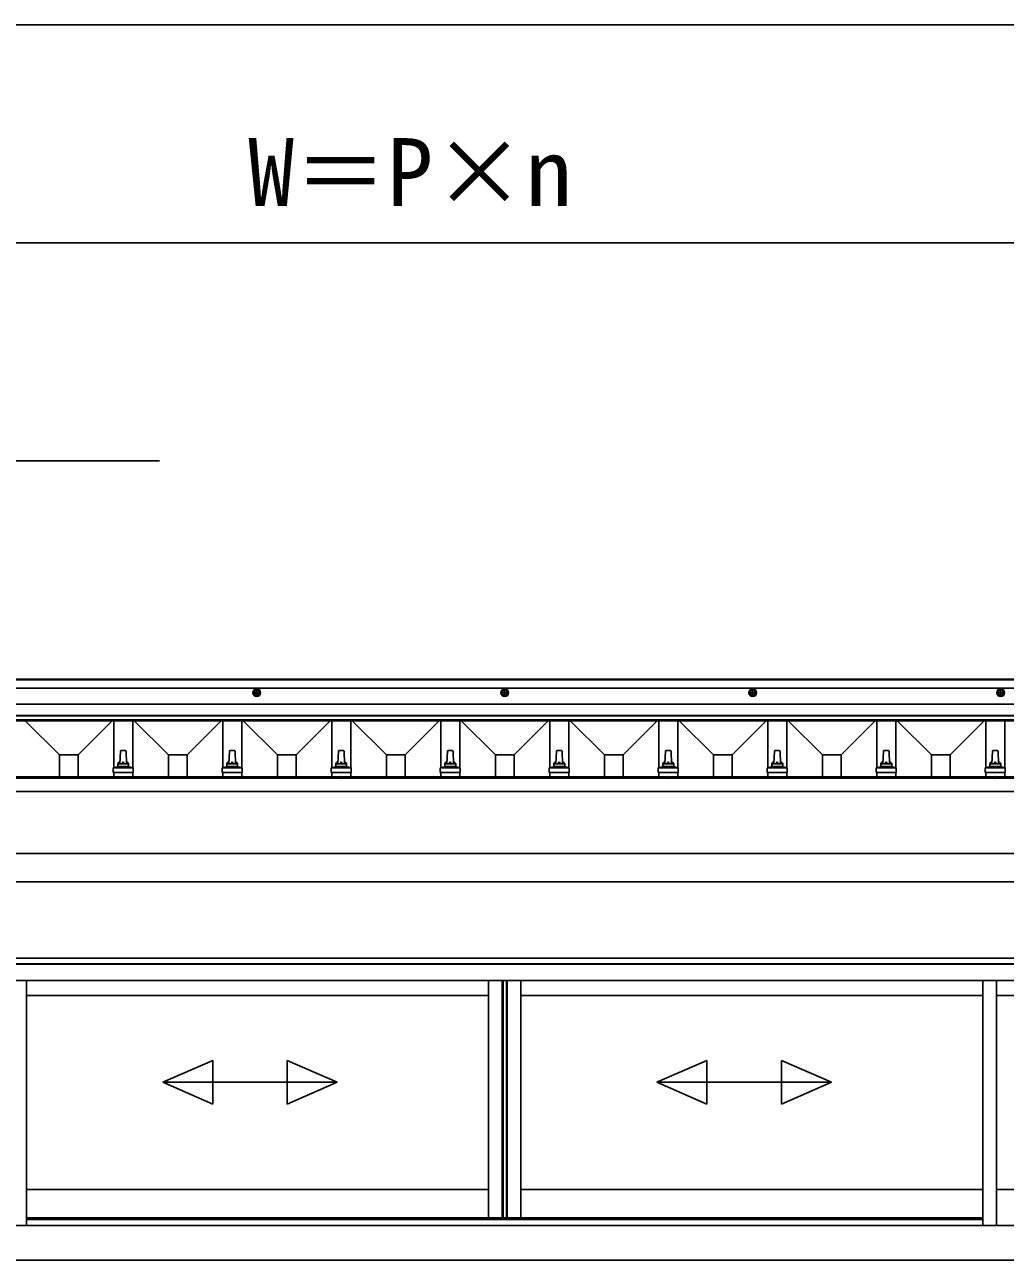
# Model space of a CAD drawing. Units: millimetres, scale not verified. Extents: x -8750 to 8750, y -13002 to 12947.
# Drawn here: x -881 to 918, y 4431 to 6697 of the extents above; entities that cross this region are included whole.
import ezdxf
from ezdxf.enums import TextEntityAlignment as Align

# ---------------------------------------------------------------- set-up
doc = ezdxf.new("R2010")
doc.units = ezdxf.units.MM
doc.header["$LTSCALE"] = 70
doc.layers.add('0-4_YKK_A1', color=4, linetype='Continuous')
doc.layers.add('0-5_YKK_D', color=6, linetype='Continuous')
doc.styles.add('ＭＳ ゴシック', font='')
doc.styles.get('ＭＳ ゴシック').set_extended_font_data('MS Gothic')

msp = doc.modelspace()

# ---------------------------------------------------------------- linework, layer by layer
at = {"layer": '0-4_YKK_A1'}
for p, q in [((2155, 5497), (-2155, 5497)), ((2155, 5496.29), (-2155, 5496.29)), ((2155, 5495.28), (-2155, 5495.28)), ((2155, 5480), (-2155, 5480)), ((-455, 5477.75), (-460, 5474.86)), ((-460, 5474.86), (-460, 5469.14)), ((-455, 5466.25), (-460, 5469.14)), ((-458.15, 5472.5), (-456.5, 5472.5)), ((-458.15, 5472.5), (-458.15, 5471.5)), ((-458.15, 5471.5), (-456.5, 5471.5)), ((-455.5, 5475.15), (-455.5, 5473.5)), ((-454.5, 5475.15), (-455.5, 5475.15)), ((-455.5, 5470.5), (-455.5, 5468.85)), ((-455.5, 5468.85), (-454.5, 5468.85)), ((-455, 5477.75), (-450, 5474.86)), ((-455, 5466.25), (-450, 5469.14)), ((-454.5, 5475.15), (-454.5, 5473.5)), ((-454.5, 5470.5), (-454.5, 5468.85)), ((-453.5, 5472.5), (-451.85, 5472.5)), ((-453.5, 5471.5), (-451.85, 5471.5)), ((-451.85, 5471.5), (-451.85, 5472.5)), ((-450, 5469.14), (-450, 5474.86)), ((0, 5477.75), (-5, 5474.86)), ((-5, 5474.86), (-5, 5469.14)), ((0, 5466.25), (-5, 5469.14)), ((-3.15, 5472.5), (-1.5, 5472.5)), ((-3.15, 5472.5), (-3.15, 5471.5)), ((-3.15, 5471.5), (-1.5, 5471.5)), ((-0.5, 5475.15), (-0.5, 5473.5)), ((0.5, 5475.15), (-0.5, 5475.15)), ((-0.5, 5470.5), (-0.5, 5468.85)), ((-0.5, 5468.85), (0.5, 5468.85)), ((0, 5477.75), (5, 5474.86)), ((0, 5466.25), (5, 5469.14)), ((0.5, 5475.15), (0.5, 5473.5)), ((0.5, 5470.5), (0.5, 5468.85)), ((1.5, 5472.5), (3.15, 5472.5)), ((1.5, 5471.5), (3.15, 5471.5)), ((3.15, 5471.5), (3.15, 5472.5)), ((5, 5469.14), (5, 5474.86)), ((455, 5477.75), (450, 5474.86)), ((450, 5474.86), (450, 5469.14)), ((455, 5466.25), (450, 5469.14)), ((451.85, 5472.5), (453.5, 5472.5)), ((451.85, 5472.5), (451.85, 5471.5)), ((451.85, 5471.5), (453.5, 5471.5)), ((454.5, 5475.15), (454.5, 5473.5)), ((455.5, 5475.15), (454.5, 5475.15)), ((454.5, 5470.5), (454.5, 5468.85)), ((454.5, 5468.85), (455.5, 5468.85)), ((455, 5477.75), (460, 5474.86)), ((455, 5466.25), (460, 5469.14)), ((455.5, 5475.15), (455.5, 5473.5)), ((455.5, 5470.5), (455.5, 5468.85)), ((456.5, 5472.5), (458.15, 5472.5)), ((456.5, 5471.5), (458.15, 5471.5)), ((458.15, 5471.5), (458.15, 5472.5)), ((460, 5469.14), (460, 5474.86)), ((910, 5477.75), (905, 5474.86)), ((905, 5474.86), (905, 5469.14)), ((910, 5466.25), (905, 5469.14)), ((906.85, 5472.5), (908.5, 5472.5)), ((906.85, 5472.5), (906.85, 5471.5)), ((906.85, 5471.5), (908.5, 5471.5)), ((909.5, 5475.15), (909.5, 5473.5)), ((910.5, 5475.15), (909.5, 5475.15)), ((909.5, 5470.5), (909.5, 5468.85)), ((909.5, 5468.85), (910.5, 5468.85)), ((910, 5477.75), (915, 5474.86)), ((910, 5466.25), (915, 5469.14)), ((910.5, 5475.15), (910.5, 5473.5)), ((910.5, 5470.5), (910.5, 5468.85)), ((911.5, 5472.5), (913.15, 5472.5)), ((911.5, 5471.5), (913.15, 5471.5)), ((913.15, 5471.5), (913.15, 5472.5)), ((915, 5469.14), (915, 5474.86)), ((2155, 5451.02), (-2155, 5451.02)), ((2155, 5430.26), (-2155, 5430.26)), ((2155, 5429.26), (-2155, 5429.26)), ((2155, 5421.95), (-2155, 5421.95)), ((2155, 5420.45), (-2155, 5420.45)), ((-817.1, 5357.81), (-879.74, 5420.45)), ((-782.9, 5357.81), (-720.26, 5420.45)), ((-717.5, 5334.57), (-717.5, 5420.45)), ((-682.5, 5334.57), (-682.5, 5420.45)), ((-617.1, 5357.81), (-679.74, 5420.45)), ((-582.9, 5357.81), (-520.26, 5420.45)), ((-517.5, 5334.57), (-517.5, 5420.45)), ((-482.5, 5334.57), (-482.5, 5420.45)), ((-417.1, 5357.81), (-479.74, 5420.45)), ((-382.9, 5357.81), (-320.26, 5420.45)), ((-317.5, 5334.57), (-317.5, 5420.45)), ((-282.5, 5334.57), (-282.5, 5420.45)), ((-217.1, 5357.81), (-279.74, 5420.45)), ((-182.9, 5357.81), (-120.26, 5420.45)), ((-117.5, 5334.57), (-117.5, 5420.45)), ((-82.5, 5334.57), (-82.5, 5420.45)), ((-17.1, 5357.81), (-79.74, 5420.45)), ((17.1, 5357.81), (79.74, 5420.45)), ((82.5, 5334.57), (82.5, 5420.45)), ((117.5, 5334.57), (117.5, 5420.45)), ((182.9, 5357.81), (120.26, 5420.45)), ((217.1, 5357.81), (279.74, 5420.45)), ((282.5, 5334.57), (282.5, 5420.45)), ((317.5, 5334.57), (317.5, 5420.45)), ((382.9, 5357.81), (320.26, 5420.45)), ((417.1, 5357.81), (479.74, 5420.45)), ((482.5, 5334.57), (482.5, 5420.45)), ((517.5, 5334.57), (517.5, 5420.45)), ((582.9, 5357.81), (520.26, 5420.45)), ((617.1, 5357.81), (679.74, 5420.45)), ((682.5, 5334.57), (682.5, 5420.45)), ((717.5, 5334.57), (717.5, 5420.45)), ((782.9, 5357.81), (720.26, 5420.45)), ((817.1, 5357.81), (879.74, 5420.45)), ((882.5, 5334.57), (882.5, 5420.45)), ((917.5, 5334.57), (917.5, 5420.45)), ((-782.9, 5357.81), (-782.9, 5317.61)), ((-705.27, 5364.92), (-706, 5341.39)), ((-695.73, 5365.89), (-704.27, 5365.89)), ((-694, 5341.39), (-694.73, 5364.92)), ((-582.9, 5357.81), (-582.9, 5317.61)), ((-505.27, 5364.92), (-506, 5341.39)), ((-495.73, 5365.89), (-504.27, 5365.89)), ((-494, 5341.39), (-494.73, 5364.92)), ((-382.9, 5357.81), (-382.9, 5317.61)), ((-305.27, 5364.92), (-306, 5341.39)), ((-305.27, 5364.92), (-306, 5341.39)), ((-295.73, 5365.89), (-304.27, 5365.89)), ((-295.73, 5365.89), (-304.27, 5365.89)), ((-294, 5341.39), (-294.73, 5364.92)), ((-294, 5341.39), (-294.73, 5364.92)), ((-182.9, 5357.81), (-182.9, 5317.61)), ((-105.27, 5364.92), (-106, 5341.39)), ((-95.73, 5365.89), (-104.27, 5365.89)), ((-94, 5341.39), (-94.73, 5364.92)), ((17.1, 5357.81), (17.1, 5317.61)), ((94.73, 5364.92), (94, 5341.39)), ((104.27, 5365.89), (95.73, 5365.89)), ((106, 5341.39), (105.27, 5364.92)), ((217.1, 5357.81), (217.1, 5317.61)), ((294.73, 5364.92), (294, 5341.39)), ((304.27, 5365.89), (295.73, 5365.89)), ((306, 5341.39), (305.27, 5364.92)), ((417.1, 5357.81), (417.1, 5317.61)), ((494.73, 5364.92), (494, 5341.39)), ((504.27, 5365.89), (495.73, 5365.89)), ((506, 5341.39), (505.27, 5364.92)), ((617.1, 5357.81), (617.1, 5317.61)), ((694.73, 5364.92), (694, 5341.39)), ((704.27, 5365.89), (695.73, 5365.89)), ((706, 5341.39), (705.27, 5364.92)), ((817.1, 5357.81), (817.1, 5317.61)), ((894.73, 5364.92), (894, 5341.39)), ((904.27, 5365.89), (895.73, 5365.89)), ((906, 5341.39), (905.27, 5364.92)), ((-718.25, 5325.89), (-718.25, 5333.61)), ((-718.25, 5325.89), (-681.75, 5325.89)), ((-682.13, 5334.39), (-717.87, 5334.39)), ((-717.5, 5317.61), (-717.5, 5325.89)), ((-717.49, 5334.58), (-710.76, 5336.21)), ((-689.62, 5336.39), (-710.38, 5336.39)), ((-710, 5337.18), (-710, 5341.39)), ((-691, 5341.39), (-709, 5341.39)), ((-690, 5337.18), (-690, 5341.39)), ((-682.51, 5334.58), (-689.24, 5336.21)), ((-682.5, 5317.61), (-682.5, 5325.89)), ((-681.75, 5325.89), (-681.75, 5333.61)), ((-518.25, 5325.89), (-518.25, 5333.61)), ((-518.25, 5325.89), (-481.75, 5325.89)), ((-482.13, 5334.39), (-517.87, 5334.39)), ((-517.5, 5317.61), (-517.5, 5325.89)), ((-517.49, 5334.58), (-510.76, 5336.21)), ((-489.62, 5336.39), (-510.38, 5336.39)), ((-510, 5337.18), (-510, 5341.39)), ((-491, 5341.39), (-509, 5341.39)), ((-490, 5337.18), (-490, 5341.39)), ((-482.51, 5334.58), (-489.24, 5336.21)), ((-482.5, 5317.61), (-482.5, 5325.89)), ((-481.75, 5325.89), (-481.75, 5333.61)), ((-318.25, 5325.89), (-318.25, 5333.61)), ((-318.25, 5325.89), (-318.25, 5333.61)), ((-318.25, 5325.89), (-281.75, 5325.89)), ((-318.25, 5325.89), (-281.75, 5325.89)), ((-282.13, 5334.39), (-317.87, 5334.39)), ((-282.13, 5334.39), (-317.87, 5334.39)), ((-317.5, 5317.61), (-317.5, 5325.89)), ((-317.49, 5334.58), (-310.76, 5336.21)), ((-317.49, 5334.58), (-310.76, 5336.21)), ((-289.62, 5336.39), (-310.38, 5336.39)), ((-289.62, 5336.39), (-310.38, 5336.39)), ((-310, 5337.18), (-310, 5341.39)), ((-310, 5337.18), (-310, 5341.39)), ((-291, 5341.39), (-309, 5341.39)), ((-291, 5341.39), (-309, 5341.39)), ((-290, 5337.18), (-290, 5341.39)), ((-290, 5337.18), (-290, 5341.39)), ((-282.51, 5334.58), (-289.24, 5336.21)), ((-282.51, 5334.58), (-289.24, 5336.21)), ((-282.5, 5317.61), (-282.5, 5325.89)), ((-281.75, 5325.89), (-281.75, 5333.61)), ((-281.75, 5325.89), (-281.75, 5333.61)), ((-118.25, 5325.89), (-118.25, 5333.61)), ((-118.25, 5325.89), (-81.75, 5325.89)), ((-82.13, 5334.39), (-117.87, 5334.39)), ((-117.5, 5317.61), (-117.5, 5325.89)), ((-117.49, 5334.58), (-110.76, 5336.21)), ((-89.62, 5336.39), (-110.38, 5336.39)), ((-110, 5337.18), (-110, 5341.39)), ((-91, 5341.39), (-109, 5341.39)), ((-90, 5337.18), (-90, 5341.39)), ((-82.51, 5334.58), (-89.24, 5336.21)), ((-82.5, 5317.61), (-82.5, 5325.89)), ((-81.75, 5325.89), (-81.75, 5333.61)), ((81.75, 5325.89), (81.75, 5333.61)), ((81.75, 5325.89), (118.25, 5325.89)), ((117.87, 5334.39), (82.13, 5334.39)), ((82.5, 5317.61), (82.5, 5325.89)), ((82.51, 5334.58), (89.24, 5336.21)), ((110.38, 5336.39), (89.62, 5336.39)), ((90, 5337.18), (90, 5341.39)), ((109, 5341.39), (91, 5341.39)), ((110, 5337.18), (110, 5341.39)), ((117.49, 5334.58), (110.76, 5336.21)), ((117.5, 5317.61), (117.5, 5325.89)), ((118.25, 5325.89), (118.25, 5333.61)), ((281.75, 5325.89), (281.75, 5333.61)), ((281.75, 5325.89), (318.25, 5325.89)), ((317.87, 5334.39), (282.13, 5334.39)), ((282.5, 5317.61), (282.5, 5325.89)), ((282.51, 5334.58), (289.24, 5336.21)), ((310.38, 5336.39), (289.62, 5336.39)), ((290, 5337.18), (290, 5341.39)), ((309, 5341.39), (291, 5341.39)), ((310, 5337.18), (310, 5341.39)), ((317.49, 5334.58), (310.76, 5336.21)), ((317.5, 5317.61), (317.5, 5325.89)), ((318.25, 5325.89), (318.25, 5333.61)), ((481.75, 5325.89), (481.75, 5333.61)), ((481.75, 5325.89), (518.25, 5325.89)), ((517.87, 5334.39), (482.13, 5334.39)), ((482.5, 5317.61), (482.5, 5325.89)), ((482.51, 5334.58), (489.24, 5336.21)), ((510.38, 5336.39), (489.62, 5336.39)), ((490, 5337.18), (490, 5341.39)), ((509, 5341.39), (491, 5341.39)), ((510, 5337.18), (510, 5341.39)), ((517.49, 5334.58), (510.76, 5336.21)), ((517.5, 5317.61), (517.5, 5325.89)), ((518.25, 5325.89), (518.25, 5333.61)), ((681.75, 5325.89), (681.75, 5333.61)), ((681.75, 5325.89), (718.25, 5325.89)), ((717.87, 5334.39), (682.13, 5334.39)), ((682.5, 5317.61), (682.5, 5325.89)), ((682.51, 5334.58), (689.24, 5336.21)), ((710.38, 5336.39), (689.62, 5336.39)), ((690, 5337.18), (690, 5341.39)), ((709, 5341.39), (691, 5341.39)), ((710, 5337.18), (710, 5341.39)), ((717.49, 5334.58), (710.76, 5336.21)), ((717.5, 5317.61), (717.5, 5325.89)), ((718.25, 5325.89), (718.25, 5333.61)), ((881.75, 5325.89), (881.75, 5333.61)), ((881.75, 5325.89), (918.25, 5325.89)), ((917.87, 5334.39), (882.13, 5334.39)), ((882.5, 5317.61), (882.5, 5325.89)), ((882.51, 5334.58), (889.24, 5336.21)), ((910.38, 5336.39), (889.62, 5336.39)), ((890, 5337.18), (890, 5341.39)), ((909, 5341.39), (891, 5341.39)), ((910, 5337.18), (910, 5341.39)), ((917.49, 5334.58), (910.76, 5336.21)), ((917.5, 5317.61), (917.5, 5325.89)), ((918.25, 5325.89), (918.25, 5333.61)), ((2121, 5314.98), (-2121, 5314.98)), ((-302.12, 5317.62), (-897.88, 5317.62)), ((-303.91, 5315.48), (-303.74, 5316.46)), ((-303.91, 5315.48), (-303.82, 5314.98)), ((-303.82, 5314.98), (-296.18, 5314.98)), ((-302.3, 5317.56), (-301.14, 5315.24)), ((-301.14, 5315.24), (-300, 5314.64)), ((-298.85, 5315.24), (-300, 5314.64)), ((-297.7, 5317.56), (-298.85, 5315.24)), ((297.88, 5317.62), (-297.88, 5317.62)), ((-296.09, 5315.48), (-296.26, 5316.46)), ((296.09, 5315.48), (296.26, 5316.46)), ((296.09, 5315.48), (296.18, 5314.98)), ((296.18, 5314.98), (303.82, 5314.98)), ((297.7, 5317.56), (298.86, 5315.24)), ((298.86, 5315.24), (300, 5314.64)), ((301.15, 5315.24), (300, 5314.64)), ((302.3, 5317.56), (301.15, 5315.24)), ((897.87, 5317.62), (302.12, 5317.62)), ((303.91, 5315.48), (303.74, 5316.46)), ((896.09, 5315.48), (896.26, 5316.46)), ((896.09, 5315.48), (896.18, 5314.98)), ((896.18, 5314.98), (903.82, 5314.98)), ((897.7, 5317.56), (898.86, 5315.25)), ((898.86, 5315.25), (900, 5314.64)), ((901.15, 5315.25), (900, 5314.64)), ((902.3, 5317.56), (901.15, 5315.25)), ((1497.87, 5317.62), (902.13, 5317.62)), ((903.91, 5315.48), (903.74, 5316.46)), ((2121, 5290.49), (-2121, 5290.49)), ((2121, 5177.13), (-2121, 5177.13)), ((2121, 5125.35), (-2121, 5125.35)), ((2100, 4984.9), (-1790.52, 4984.9)), ((1782, 4974.9), (-1782, 4974.9)), ((1776.5, 4973.9), (-1776.5, 4973.9)), ((1776.5, 4943.9), (-1776.5, 4943.9)), ((-877.25, 4494.4), (-877.25, 4943.9)), ((-29.5, 4943.9), (-29.5, 4508.9)), ((-4.5, 4943.9), (-4.5, 4508.9)), ((-3, 4943.9), (-3, 4508.9)), ((3.3, 4943.9), (3.3, 4508.9)), ((4.5, 4943.9), (4.5, 4508.9)), ((29.5, 4943.9), (29.5, 4508.9)), ((877.25, 4943.9), (877.25, 4494.4)), ((902.25, 4943.9), (902.25, 4494.4)), ((-29.5, 4916.9), (-877.25, 4916.9)), ((877.25, 4916.9), (29.5, 4916.9)), ((1750, 4916.9), (902.25, 4916.9)), ((-535.72, 4797.51), (-627.38, 4757.51)), ((-535.72, 4717.51), (-535.72, 4797.51)), ((-399.03, 4797.51), (-307.38, 4757.51)), ((-399.03, 4797.51), (-399.03, 4717.51)), ((371.03, 4797.51), (279.37, 4757.51)), ((371.03, 4717.51), (371.03, 4797.51)), ((507.72, 4797.51), (599.37, 4757.51)), ((507.72, 4797.51), (507.72, 4717.51)), ((-535.72, 4717.51), (-627.38, 4757.51)), ((-307.38, 4757.51), (-627.38, 4757.51)), ((-399.03, 4717.51), (-307.38, 4757.51)), ((371.03, 4717.51), (279.37, 4757.51)), ((599.37, 4757.51), (279.37, 4757.51)), ((507.72, 4717.51), (599.37, 4757.51)), ((-29.5, 4560.9), (-877.25, 4560.9)), ((877.25, 4560.9), (29.5, 4560.9)), ((1750, 4560.9), (902.25, 4560.9)), ((-1736.5, 4494.5), (1736.5, 4494.5)), ((-29.5, 4508.9), (-877.25, 4508.9)), ((-877.25, 4506), (877.25, 4506)), ((-29.5, 4508.9), (29.5, 4508.9)), ((877.25, 4508.9), (29.5, 4508.9)), ((-1776.5, 4431), (1776.5, 4431))]:
    msp.add_line(p, q, dxfattribs=at)
for points in [[(-782.9, 5357.81), (-817.1, 5357.81), (-817.1, 5317.61)], [(-582.9, 5357.81), (-617.1, 5357.81), (-617.1, 5317.61)], [(-382.9, 5357.81), (-417.1, 5357.81), (-417.1, 5317.61)], [(-182.9, 5357.81), (-217.1, 5357.81), (-217.1, 5317.61)], [(17.1, 5357.81), (-17.1, 5357.81), (-17.1, 5317.61)], [(217.1, 5357.81), (182.9, 5357.81), (182.9, 5317.61)], [(417.1, 5357.81), (382.9, 5357.81), (382.9, 5317.61)], [(617.1, 5357.81), (582.9, 5357.81), (582.9, 5317.61)], [(817.1, 5357.81), (782.9, 5357.81), (782.9, 5317.61)], [(-303.91, 5315.48), (-296.09, 5315.48), (-296.18, 5314.98)], [(296.09, 5315.48), (303.91, 5315.48), (303.82, 5314.98)], [(896.09, 5315.48), (903.91, 5315.48), (903.82, 5314.98)]]:
    msp.add_lwpolyline(points, dxfattribs=at)
for centre, radius in [((-455, 5472), 7), ((-455, 5472), 5), ((0, 5472), 7), ((0, 5472), 5), ((455, 5472), 7), ((455, 5472), 5), ((910, 5472), 7), ((910, 5472), 5)]:
    msp.add_circle(centre, radius, dxfattribs=at)
for centre, radius, start, end in [((-456.5, 5473.5), 1, 270, 0), ((-456.5, 5470.5), 1, 0, 90), ((-453.5, 5473.5), 1, 180, 270), ((-453.5, 5470.5), 1, 90, 180), ((-1.5, 5473.5), 1, 270, 0), ((-1.5, 5470.5), 1, 0, 90), ((1.5, 5473.5), 1, 180, 270), ((1.5, 5470.5), 1, 90, 180), ((453.5, 5473.5), 1, 270, 0), ((453.5, 5470.5), 1, 0, 90), ((456.5, 5473.5), 1, 180, 270), ((456.5, 5470.5), 1, 90, 180), ((908.5, 5473.5), 1, 270, 0), ((908.5, 5470.5), 1, 0, 90), ((911.5, 5473.5), 1, 180, 270), ((911.5, 5470.5), 1, 90, 180), ((-704.27, 5364.89), 1, 90, 178.60509), ((-695.73, 5364.89), 1, 1.39491, 90), ((-504.27, 5364.89), 1, 90, 178.60509), ((-495.73, 5364.89), 1, 1.39491, 90), ((-304.27, 5364.89), 1, 90, 178.60509), ((-304.27, 5364.89), 1, 90, 178.60509), ((-295.73, 5364.89), 1, 1.39491, 90), ((-295.73, 5364.89), 1, 1.39491, 90), ((-104.27, 5364.89), 1, 90, 178.60509), ((-95.73, 5364.89), 1, 1.39491, 90), ((95.73, 5364.89), 1, 90, 178.60509), ((104.27, 5364.89), 1, 1.39491, 90), ((295.73, 5364.89), 1, 90, 178.60509), ((304.27, 5364.89), 1, 1.39491, 90), ((495.73, 5364.89), 1, 90, 178.60509), ((504.27, 5364.89), 1, 1.39491, 90), ((695.73, 5364.89), 1, 90, 178.60509), ((704.27, 5364.89), 1, 1.39491, 90), ((895.73, 5364.89), 1, 90, 178.60509), ((904.27, 5364.89), 1, 1.39491, 90), ((-717.25, 5333.61), 1, 103.62699, 180), ((-711, 5337.18), 1, 283.62699, 0), ((-705.91, 5340.76), 4.13, 90, 171.17633), ((-709, 5340.39), 1, 90, 180), ((-696.67, 5341.39), 4.83, 133.60282, 180), ((-703.33, 5341.39), 4.83, 0, 46.39718), ((-694.09, 5340.76), 4.13, 8.82367, 90), ((-691, 5340.39), 1, 0, 90), ((-689, 5337.18), 1, 180, 256.37301), ((-682.75, 5333.61), 1, 0, 76.37301), ((-517.25, 5333.61), 1, 103.62699, 180), ((-511, 5337.18), 1, 283.62699, 0), ((-505.91, 5340.76), 4.13, 90, 171.17633), ((-509, 5340.39), 1, 90, 180), ((-496.67, 5341.39), 4.83, 133.60282, 180), ((-503.33, 5341.39), 4.83, 0, 46.39718), ((-494.09, 5340.76), 4.13, 8.82367, 90), ((-491, 5340.39), 1, 0, 90), ((-489, 5337.18), 1, 180, 256.37301), ((-482.75, 5333.61), 1, 0, 76.37301), ((-317.25, 5333.61), 1, 103.62699, 180), ((-317.25, 5333.61), 1, 103.62699, 180), ((-311, 5337.18), 1, 283.62699, 0), ((-311, 5337.18), 1, 283.62699, 0), ((-305.91, 5340.76), 4.13, 90, 171.17633), ((-305.91, 5340.76), 4.13, 90, 171.17633), ((-309, 5340.39), 1, 90, 180), ((-309, 5340.39), 1, 90, 180), ((-296.67, 5341.39), 4.83, 133.60282, 180), ((-296.67, 5341.39), 4.83, 133.60282, 180), ((-303.33, 5341.39), 4.83, 0, 46.39718), ((-303.33, 5341.39), 4.83, 0, 46.39718), ((-294.09, 5340.76), 4.13, 8.82367, 90), ((-294.09, 5340.76), 4.13, 8.82367, 90), ((-291, 5340.39), 1, 0, 90), ((-291, 5340.39), 1, 0, 90), ((-289, 5337.18), 1, 180, 256.37301), ((-289, 5337.18), 1, 180, 256.37301), ((-282.75, 5333.61), 1, 0, 76.37301), ((-282.75, 5333.61), 1, 0, 76.37301), ((-117.25, 5333.61), 1, 103.62699, 180), ((-111, 5337.18), 1, 283.62699, 0), ((-105.91, 5340.76), 4.13, 90, 171.17633), ((-109, 5340.39), 1, 90, 180), ((-96.67, 5341.39), 4.83, 133.60282, 180), ((-103.33, 5341.39), 4.83, 0, 46.39718), ((-94.09, 5340.76), 4.13, 8.82367, 90), ((-91, 5340.39), 1, 0, 90), ((-89, 5337.18), 1, 180, 256.37301), ((-82.75, 5333.61), 1, 0, 76.37301), ((82.75, 5333.61), 1, 103.62699, 180), ((89, 5337.18), 1, 283.62699, 0), ((94.09, 5340.76), 4.13, 90, 171.17633), ((91, 5340.39), 1, 90, 180), ((103.33, 5341.39), 4.83, 133.60282, 180), ((96.67, 5341.39), 4.83, 0, 46.39718), ((105.91, 5340.76), 4.13, 8.82367, 90), ((109, 5340.39), 1, 0, 90), ((111, 5337.18), 1, 180, 256.37301), ((117.25, 5333.61), 1, 0, 76.37301), ((282.75, 5333.61), 1, 103.62699, 180), ((289, 5337.18), 1, 283.62699, 0), ((294.09, 5340.76), 4.13, 90, 171.17633), ((291, 5340.39), 1, 90, 180), ((303.33, 5341.39), 4.83, 133.60282, 180), ((296.67, 5341.39), 4.83, 0, 46.39718), ((305.91, 5340.76), 4.13, 8.82367, 90), ((309, 5340.39), 1, 0, 90), ((311, 5337.18), 1, 180, 256.37301), ((317.25, 5333.61), 1, 0, 76.37301), ((482.75, 5333.61), 1, 103.62699, 180), ((489, 5337.18), 1, 283.62699, 0), ((494.09, 5340.76), 4.13, 90, 171.17633), ((491, 5340.39), 1, 90, 180), ((503.33, 5341.39), 4.83, 133.60282, 180), ((496.67, 5341.39), 4.83, 0, 46.39718), ((505.91, 5340.76), 4.13, 8.82367, 90), ((509, 5340.39), 1, 0, 90), ((511, 5337.18), 1, 180, 256.37301), ((517.25, 5333.61), 1, 0, 76.37301), ((682.75, 5333.61), 1, 103.62699, 180), ((689, 5337.18), 1, 283.62699, 0), ((694.09, 5340.76), 4.13, 90, 171.17633), ((691, 5340.39), 1, 90, 180), ((703.33, 5341.39), 4.83, 133.60282, 180), ((696.67, 5341.39), 4.83, 0, 46.39718), ((705.91, 5340.76), 4.13, 8.82367, 90), ((709, 5340.39), 1, 0, 90), ((711, 5337.18), 1, 180, 256.37301), ((717.25, 5333.61), 1, 0, 76.37301), ((882.75, 5333.61), 1, 103.62699, 180), ((889, 5337.18), 1, 283.62699, 0), ((894.09, 5340.76), 4.13, 90, 171.17633), ((891, 5340.39), 1, 90, 180), ((903.33, 5341.39), 4.83, 133.60282, 180), ((896.67, 5341.39), 4.83, 0, 46.39718), ((905.91, 5340.76), 4.13, 8.82367, 90), ((909, 5340.39), 1, 0, 90), ((911, 5337.18), 1, 180, 256.37301), ((917.25, 5333.61), 1, 0, 76.37301), ((-302.85, 5316.3), 0.9, 120.63591, 170), ((-300, 5311.48), 6.5, 59.36409, 120.63591), ((-297.15, 5316.3), 0.9, 10, 59.36409), ((297.15, 5316.3), 0.9, 120.63591, 170), ((300, 5311.48), 6.5, 59.36409, 120.63591), ((302.85, 5316.3), 0.9, 10, 59.36409), ((897.15, 5316.3), 0.9, 120.63591, 170), ((900, 5311.48), 6.5, 59.36409, 120.63591), ((902.85, 5316.3), 0.9, 10, 59.36409)]:
    msp.add_arc(centre, radius, start, end, dxfattribs=at)
at = {"layer": '0-5_YKK_D'}
for p, q in [((-2155.5, 6697), (2155.5, 6697)), ((-2100, 6297), (2100, 6297))]:
    msp.add_line(p, q, dxfattribs=at)
msp.add_lwpolyline([(-2100, 5897), (-1500, 5897), (-633.35, 5897)], dxfattribs=at)

# ---------------------------------------------------------------- texts
at = {"layer": '0-5_YKK_D', "style": 'ＭＳ ゴシック'}
msp.add_text('W＝P×n', height=124.6, dxfattribs=at).set_placement((-470.88, 6327), align=Align.BOTTOM_LEFT)

doc.saveas('drawing.dxf')
